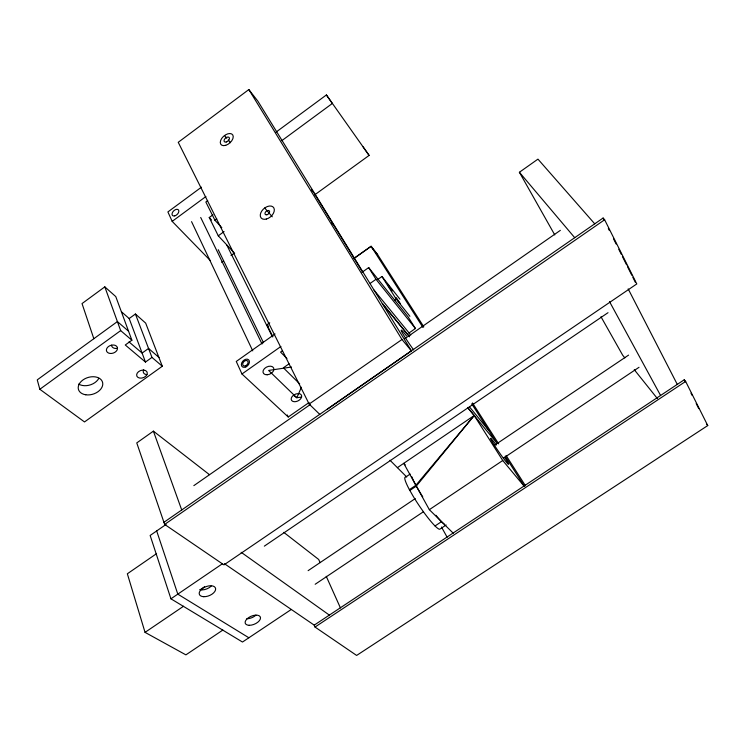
<?xml version="1.0" encoding="UTF-8"?>
<svg xmlns="http://www.w3.org/2000/svg" width="745" height="745" viewBox="0 0 745 745"><rect width="100%" height="100%" fill="white"/><g stroke="black" fill="none" stroke-linecap="round" stroke-linejoin="round"><path stroke-width="1.12" d="M111.573 345.177L111.573 345.596A5.699 4.079 -18.5 0 0 116.332 348.474L117.459 348.297M143.599 370.097L143.291 370.935A5.494 3.818 -20.1 0 0 146.411 374.586L146.97 374.586M301.427 387.242L296.827 397.756L293.456 395.25L296.026 393.919L298.708 393.584A5.588 3.623 -26.3 0 1 300.71 398.771A5.588 3.623 -26.3 0 1 292.683 401.313A5.588 3.623 -26.3 0 1 293.456 395.25M467.609 407.496L474.202 415.514L416.297 486.085L429.344 509.673L453.277 533.234M409.89 490.489L409.405 489.651L415.868 485.293L474.202 415.514L502.745 460.512L524.098 486.14M327.362 409.21L411.417 350.867L257.863 101.162L248.839 89.558L178.241 142.304L309.147 404.06L319.754 414.378M201.467 187.163L167.895 211.934L172.179 221.367L210.323 260.564M276.05 132.116L326.403 94.95L369.11 155.416L314.632 194.901M172.179 221.367L205.899 196.54M281.768 140.693L332.344 103.462L326.403 94.95M207.687 200.656L205.853 202.007L214.933 220.25L221.824 227.691M145.471 362.061L129.183 318.534L135.413 314.008L151.961 357.395L145.471 362.061L125.272 344.991L131.884 340.214L115.773 296.585L104.812 286.862L82.034 303.578L93.833 338.714M234.656 253.3L218.276 235.82L209.243 217.521L212.949 214.811M214.933 220.25L216.804 218.881M218.276 235.82L224.059 231.602M135.413 314.008L145.675 323.125L162.298 366.242L84.502 421.94L39.83 389.272L120.671 330.612L104.812 286.862M221.638 262.315L223.519 260.955M231.034 255.507L233.856 253.468M272.931 336.768L266.952 324.755L269.737 322.781M371.131 246.288L353.968 258.422L370.889 246.455L377.631 254.641L371.094 246.232L422.992 327.502M275.045 333.965L236.267 361.455L241.967 373.99L288.231 416.995L309.119 402.468M362.061 272.279L368.682 267.585L408.13 316.942L415.431 328.508L408.791 333.136M209.41 474.639L153.395 431.15L136.763 442.912L164.654 524.424L223.956 564.896L636.789 283.929L604.633 219.756L603.096 218.034L163.928 522.301M554.764 234.917L519.395 172.263L537.955 159.132L594.734 223.826M241.967 373.99L280.93 346.462M370.274 283.333L375.983 279.3L415.431 328.508M377.585 279.599L381.971 276.507L399.944 299.192M282.457 350.737L280.558 352.078L286.946 358.494M289.06 363.821L283.398 367.806L299.695 383.88M394.45 300.412L396.247 299.145L409.899 316.29M193.84 485.638L310.283 404.535M404.777 338.714L560.352 230.354M309.147 404.06L401.983 339.506L411.417 350.867M164.654 524.424L604.633 219.756M166.107 524.415L150.145 535.459L170.94 598.812L242.488 642.032L291.295 609.457M156.552 553.656L127.348 573.78L145.042 632.365L185.896 654.864L222.848 630.065M170.94 598.812L222.522 563.695M200.796 589.314L204.651 586.697M264.335 546.15L608.022 312.686M145.042 632.365L183.559 606.234M397.392 467.646L474.202 415.514M410.15 474.053L405.653 477.098A31.29 4.209 56.1 0 0 409.405 489.651L413.037 496.021A31.29 4.209 56.1 0 0 439.736 529.248L446.153 524.974M409.834 490.443L416.353 486.131L419.528 491.653A31.318 4.014 56.1 0 0 422.741 496.813M308.113 570.661L415.254 498.591M494.41 445.352L628.584 355.104M315.172 584.266L423.439 511.731M503.676 457.979L639.014 367.304M429.344 509.673L502.745 460.512M435.033 525.97L441.515 521.649M314.213 625.139L684.255 379.773L685.642 381.431L707.75 425.563L356.632 655.442L315.023 627.048L314.213 625.139L224.422 563.695M315.023 627.048L685.642 381.431M301.604 397.02L296.827 397.756L268.628 370.442L291.5 367.024M248.877 637.776L177.804 594.138L156.674 530.943M241.175 552.306L329.355 615.1M283.789 532.377L318.683 559.467L320.099 562.633M128.997 341.908L142.109 353.074L148.544 348.446L158.992 357.451M120.671 330.612L131.884 340.214M151.961 357.395L162.298 366.242M128.559 331.199L117.393 321.579L37.25 379.866L39.83 389.272M121.454 311.764L129.183 318.534M416.353 486.131L403.734 463.343L405.271 464.908M390.007 460.252L406.714 476.977M266.952 324.755L268.545 326.375M209.243 217.521L211.571 220.026M331.739 222.606L333.052 224.031L331.786 222.448M264.699 207.985L272.279 216.795M519.395 172.263L574.721 237.692M224.506 135.534L226.741 138.207M228.24 139.986L230.475 142.658M706.418 423.942L707.75 425.563M409.499 336.675L382.315 303.55L409.433 336.731M467.581 407.45L496.608 442.819L471.715 403.818M374.055 290.122L410.756 335.008M469.462 406.844L488.59 430.238M624.832 357.889L622.662 355.169L600.982 316.765M634.256 369.66L657.453 398.649M311.512 189.779L313.673 192.499M363.122 146.849L369.11 155.416M377.631 254.641L423.812 326.832M472.488 402.933L498.656 443.862M506.116 455.512L525.486 485.805M505.203 456.266L524.219 486.057M381.971 276.507L396.247 299.145M368.682 267.585L375.983 279.3M314.25 193.439L362.331 271.674M248.839 89.558L401.983 339.506M441.478 527.041L447.13 537.21M609.503 301.595L660.582 395.474M628.165 288.874L677.279 384.401M603.096 218.034L604.139 220.11M608.32 228.436L609.363 230.512M613.535 238.838L616.143 244.034M618.76 249.24L621.367 254.436M622.41 256.522L626.582 264.838M627.625 266.924L631.807 275.24M632.85 277.326L635.457 282.523M684.255 379.773L685.298 381.84M690.997 393.211L692.04 395.288M696.184 403.539L698.736 408.642M226.871 245.235L272.419 336.805M218.229 249.705L263.506 342.737M200.703 217.484L262.035 343.994M287.263 414.946L288.231 416.995M191.558 221.647L252.751 350.867M326.245 576.323L340.437 607.929M153.395 431.15L181.724 509.98M505.063 457.989A15.813 0.903 55.4 0 1 505.622 461.211A15.813 0.903 55.4 0 1 491.914 441.226A15.813 0.903 55.4 0 1 496.235 445.11M444.374 524.201A31.318 4.014 56.1 0 1 435.909 515.251M415.868 485.293A31.318 4.014 56.1 0 1 411.827 476.772M413.652 349.908A18.038 1.22 55 0 1 401.806 331.879A18.038 1.22 55 0 1 406.537 335.958M255.963 615.128A8.13 4.321 -23 0 1 246.8 618.75M211.189 586.138A8.614 4.796 -21.8 0 1 199.679 589.686M98.861 378.283A12.488 8.707 -17 0 1 78.7 384.085M117.459 347.878L117.449 348.967A5.699 4.06 -18.2 0 1 111.666 353.437A5.699 4.06 -18.2 0 1 106.395 350.252A5.699 4.06 -18.2 0 1 111.247 345.224L112.7 345.01A5.699 4.06 -18.2 0 1 117.459 347.878M143.804 370.097L142.435 370.107A5.504 3.818 -19.7 0 0 136.94 376.318A5.504 3.818 -19.7 0 0 145.722 376.244A5.504 3.818 -19.7 0 0 143.804 370.097M400.074 303.466L396.163 297.935L400.074 303.466M392.103 290.848L388.238 285.372L392.103 290.848M174.758 215.882A4.088 2.505 -43.7 0 0 178.679 210.258A4.088 2.505 -43.7 0 0 172.868 211.822A4.088 2.505 -43.7 0 0 174.758 215.882M267.185 374.772A5.783 3.893 -25.6 0 0 273.694 368.049A5.783 3.893 -25.6 0 0 264.456 368.607A5.783 3.893 -25.6 0 0 267.185 374.772M225.688 145.331A7.618 4.563 -40.9 0 0 232.831 135.05A7.618 4.563 -40.9 0 0 221.749 138.365A7.618 4.563 -40.9 0 0 225.688 145.331M266.31 219.067A8.13 5.271 -41.2 0 0 273.825 207.874A8.13 5.271 -41.2 0 0 261.765 211.012A8.13 5.271 -41.2 0 0 266.31 219.067M226.294 141.969A3.176 1.9 -40.9 0 0 229.283 137.685A3.176 1.9 -40.9 0 0 224.664 139.054A3.176 1.9 -40.9 0 0 226.294 141.969M266.952 214.746A2.673 1.732 -41.2 0 0 269.429 211.068A2.673 1.732 -41.2 0 0 265.471 212.092A2.673 1.732 -41.2 0 0 266.952 214.746M245.682 365.711A3.148 2.216 -46.4 0 0 247.582 360.971A3.148 2.216 -46.4 0 0 242.935 363.029A3.148 2.216 -46.4 0 0 245.682 365.711M249.221 625.297A8.167 4.302 -23.1 0 0 260.508 617.782A8.167 4.302 -23.1 0 0 248.709 617.549A8.167 4.302 -23.1 0 0 249.221 625.297M203.785 596.698A8.651 4.777 -21.8 0 0 215.631 588.718A8.651 4.777 -21.8 0 0 202.845 588.261A8.651 4.777 -21.8 0 0 203.785 596.698M245.831 366.95A4.721 3.325 -46.4 0 0 248.672 359.844A4.721 3.325 -46.4 0 0 241.706 362.936A4.721 3.325 -46.4 0 0 245.831 366.95M85.805 394.785A12.591 8.707 -17.2 0 0 102.68 382.772A12.591 8.707 -17.2 0 0 82.993 379.922A12.591 8.707 -17.2 0 0 85.805 394.785"/></g></svg>
